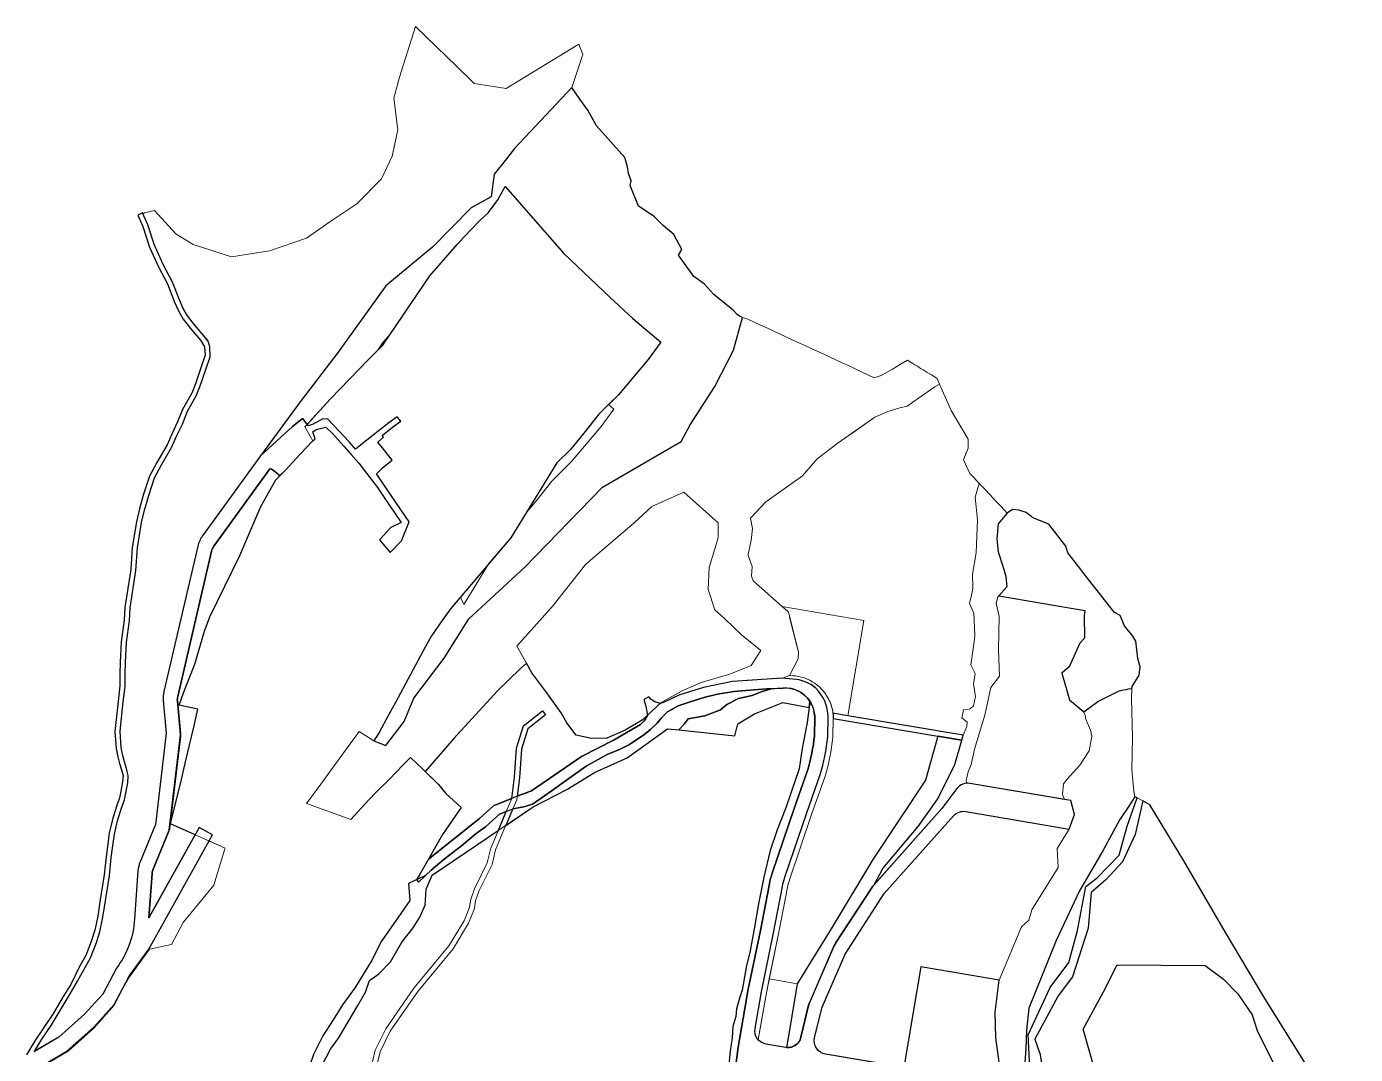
# Model space of a CAD drawing. Header units: metres. Extents: x 459130 to 460115, y 2977178 to 2978387.
# Drawn here: x 459286 to 460079, y 2977774 to 2978387 of the extents above; entities that cross this region are included whole.
import ezdxf

# ---------------------------------------------------------------- set-up
doc = ezdxf.new("R2010")
doc.units = ezdxf.units.M
doc.header["$MEASUREMENT"] = 0
for name, color, linetype, lineweight, true_color in [('CHHUZHING PLOT', 7, 'Continuous', 0, 0xf8f591), ('PROPOSED STREAM', 7, 'Continuous', 0, 0xbee8ff), ('REGISTERED PLOT', 7, 'Continuous', 0, 0xf2eadb), ('RELIGIOUS PRECINCT', 7, 'Continuous', 0, 0xf788b0)]:
    doc.layers.add(name, color=color, linetype=linetype, lineweight=lineweight, true_color=true_color)
for name, color, linetype, lineweight in [('FOOTPATH', 42, 'Continuous', 0), ('FOREST AND STEEP SLOPE', 74, 'Continuous', 0), ('PARKING', 253, 'Continuous', 0), ('ROAD', 7, 'Continuous', 30)]:
    doc.layers.add(name, color=color, linetype=linetype, lineweight=lineweight)
doc.layers.add('OPEN SPACE WITHIN SETTLEMENTS', color=7, linetype='Continuous', true_color=0x94bd10)
doc.layers.add('PROPOSED SERVICES', color=7, linetype='Continuous', true_color=0xc2adcc)

msp = doc.modelspace()

# ---------------------------------------------------------------- linework, layer by layer
at = {"layer": 'CHHUZHING PLOT', "elevation": -10223.16}
msp.add_lwpolyline([(459922.86, 2977766.33), (459916.44, 2977788.62), (459928.64, 2977811.04), (459936.9, 2977826.99), (459989.34, 2977826.75), (460000.39, 2977818.5), (460008.97, 2977809.81), (460017.39, 2977797.21), (460020.35, 2977787.91), (460031.09, 2977766.25)], dxfattribs=at)
at = {"layer": 'FOOTPATH', "elevation": -10223.16}
msp.add_lwpolyline([(459741.25, 2977999.76), (459736.69, 2977998.25), (459736.6, 2977998.25), (459744.14, 2977997.62, -0.147459), (459756.97, 2977992.29, -0.187906), (459764.18, 2977975.18), (459764.02, 2977963.06, -0.049277), (459759.51, 2977940.67), (459751.49, 2977917.81), (459738.42, 2977879.34, 0.034888), (459736.98, 2977873.87), (459731.7, 2977846.1), (459724.39, 2977810.96), (459720.56, 2977789.08, 0.227735), (459722.43, 2977782.41), (459727.34, 2977810.4), (459734.64, 2977845.51), (459739.93, 2977873.31, -0.034888), (459741.26, 2977878.38), (459754.33, 2977916.83), (459762.36, 2977939.74, 0.049679), (459767.02, 2977962.89), (459767.18, 2977975.14, 0.134939), (459764.37, 2977985.91, 0.286263)], format="xyb", close=True, dxfattribs=at)
at = {"layer": 'FOREST AND STEEP SLOPE'}
msp.add_lwpolyline([(459290.14, 2977775.22), (459290.46, 2977775.78), (459294.79, 2977782.68), (459300.22, 2977790.86), (459306.26, 2977800.83), (459311.03, 2977808.79), (459315.91, 2977817.24), (459323.68, 2977831.17), (459327.29, 2977840.4), (459329.31, 2977846.75), (459331.2, 2977855.58), (459332.53, 2977864.18), (459335.03, 2977880.34), (459336.16, 2977891.23), (459338.1, 2977905.17), (459340.12, 2977913.95), (459342.5, 2977921.27), (459344.07, 2977925.66), (459346.02, 2977935.78), (459346.34, 2977939.85), (459345.35, 2977944.28), (459344.11, 2977948.27), (459343.04, 2977952.05), (459342.12, 2977956.92), (459341.46, 2977966.53), (459343.34, 2977984.07), (459344.49, 2977993.34), (459344.45, 2978000.89), (459344.64, 2978007.56), (459345.3, 2978019.8), (459347.01, 2978032.41), (459347.38, 2978040.28), (459350.87, 2978062.55), (459351.86, 2978075.97), (459354.25, 2978091.17), (459356.1, 2978098.58), (459358.52, 2978107.22), (459361.96, 2978117.91), (459366.11, 2978125.52), (459372.21, 2978135.9), (459375.2, 2978142.67), (459378.62, 2978149.94), (459381.71, 2978157.57), (459386.95, 2978166.89), (459389.32, 2978172.74), (459392.68, 2978182.45), (459395.16, 2978190.06), (459395.02, 2978196.24), (459394.03, 2978199.06), (459392.31, 2978201.53), (459385.81, 2978209.13), (459381.59, 2978214.5), (459379.12, 2978219.05), (459376.88, 2978224.06), (459372.66, 2978234.78), (459367.34, 2978244.85), (459361.94, 2978256.81), (459358.09, 2978268.98), (459355.05, 2978275.57), (459355.97, 2978276.02), (459362.05, 2978277.55), (459374.75, 2978263.48), (459385.01, 2978257.22), (459407.99, 2978249.77), (459430.74, 2978253.45), (459452.66, 2978260.92), (459466.61, 2978270.73), (459482.87, 2978281.38), (459497.45, 2978296.32), (459503.99, 2978309.95), (459507.22, 2978325.67), (459504.82, 2978344.62), (459508.27, 2978357.18), (459517.89, 2978387.29), (459536.59, 2978369.16), (459542.07, 2978363.85), (459543.44, 2978362.52), (459550.3, 2978355.88), (459551.67, 2978354.56), (459552.96, 2978353.3), (459571.99, 2978350.25), (459615.44, 2978376.74), (459617.69, 2978370.63), (459611.25, 2978350.91), (459576.95, 2978314.45), (459572.19, 2978308.23), (459564.88, 2978299.09), (459563.05, 2978285.56), (459550.99, 2978278.98), (459527.89, 2978255.5), (459500.1, 2978232.47), (459471.58, 2978192.98), (459449.64, 2978164.09), (459425.34, 2978131.01), (459390.66, 2978083.22, 0.100014), (459387.86, 2978077.09), (459367.61, 2977990.25, 0.08048), (459367.24, 2977984.83), (459369.03, 2977965.45), (459362.57, 2977910.78), (459353.38, 2977888.62, 0.080932), (459352.12, 2977883.3), (459350.08, 2977854.29, -0.145087), (459339.32, 2977825.15), (459331.08, 2977809.49), (459320.22, 2977797.54), (459304.92, 2977783.88), (459290.71, 2977775.57, 0.009911)], format="xyb", close=True, dxfattribs=at)
at = {"layer": 'FOREST AND STEEP SLOPE', "elevation": -20446.32}
msp.add_lwpolyline([(459770.18, 2978138.67), (459776.74, 2978143.25), (459777.28, 2978143.74), (459777.79, 2978143.98), (459792.17, 2978154.02), (459799.9, 2978157.39), (459807.14, 2978159.56), (459811.45, 2978160.59), (459818.22, 2978165.43), (459827.89, 2978172.18), (459830.71, 2978173.88), (459829.27, 2978177.13), (459825.86, 2978179.26), (459823.38, 2978180.8), (459820.9, 2978182.34), (459819.46, 2978183.23), (459818.32, 2978183.94), (459817.18, 2978184.65), (459816.04, 2978185.36), (459814.89, 2978186.08), (459813.75, 2978186.79), (459811.58, 2978188.13), (459807.85, 2978185.85), (459802.63, 2978182.66), (459795.81, 2978178.96), (459791.8, 2978177.66), (459788.02, 2978179.4), (459784.24, 2978181.15), (459780.46, 2978182.89), (459776.69, 2978184.64), (459772.91, 2978186.38), (459769.13, 2978188.13), (459765.35, 2978189.87), (459761.57, 2978191.62), (459754.01, 2978195.11), (459750.23, 2978196.85), (459742.67, 2978200.34), (459738.89, 2978202.08), (459735.11, 2978203.83), (459731.33, 2978205.57), (459727.55, 2978207.32), (459723.77, 2978209.06), (459719.99, 2978210.81), (459716.21, 2978212.55), (459713.16, 2978213.64), (459707.69, 2978194.13), (459696.54, 2978172.39), (459681.77, 2978149.53), (459676.47, 2978139.5), (459629.51, 2978112.33), (459583.04, 2978064.61), (459549.69, 2978033.69), (459534.87, 2978010.16), (459516.74, 2977986.29), (459511.16, 2977972.35), (459500.18, 2977958.05), (459493.02, 2977960.78), (459484.26, 2977966.33), (459481.7, 2977962.88), (459476.12, 2977955.24), (459461.28, 2977934.93), (459452.79, 2977923.33), (459479.24, 2977913.77), (459489.68, 2977925.37), (459494.47, 2977930.4), (459502.29, 2977937.99), (459510.36, 2977946.22), (459514.94, 2977950.89), (459518.96, 2977946.84), (459521.66, 2977944.41), (459523.69, 2977942.45), (459540.82, 2977962.25), (459566.83, 2977990.6), (459580.27, 2978003.75), (459584.11, 2978007.1), (459578.28, 2978017.36), (459600.17, 2978041.82), (459603.69, 2978046.14), (459619.58, 2978066.27), (459648.31, 2978090.93), (459659.01, 2978100.81), (459678, 2978109.24), (459698.66, 2978090.97), (459698.57, 2978082.06), (459693.21, 2978064.29), (459692.57, 2978051.17), (459696.48, 2978039.07), (459702.52, 2978033.58), (459712.55, 2978024.08), (459723.95, 2978014.81), (459718.29, 2978005.87), (459705.45, 2978000.7), (459688.38, 2977995.61), (459677.08, 2977990.74), (459664.47, 2977983.71), (459663.88, 2977983.17), (459665.56, 2977983.55), (459674.98, 2977988.16), (459689.74, 2977992.76), (459707.15, 2977996.24), (459736.69, 2977998.25), (459741.25, 2977999.76), (459746.36, 2978009.88), (459746.47, 2978013.93), (459746.11, 2978015.37), (459745.8, 2978016.59), (459745.67, 2978017.09), (459745.54, 2978017.63), (459741.25, 2978034.71), (459741.2, 2978034.91), (459741.12, 2978035.23), (459740.69, 2978036.94), (459740.49, 2978037.74), (459739.99, 2978038.19), (459736.81, 2978041.02), (459719.55, 2978056.41), (459718.54, 2978059.2), (459718.82, 2978064.94), (459716.41, 2978071.58), (459716.46, 2978072.34), (459718.35, 2978080.46), (459719.02, 2978087.68), (459717.8, 2978093.69), (459726.97, 2978103.49), (459748.84, 2978118.97), (459757.62, 2978129.26)], close=True, dxfattribs=at)
msp.add_lwpolyline([(459865.87, 2978015.25), (459866.4, 2978035.05), (459864.62, 2978043.09), (459865.65, 2978046.79), (459866.24, 2978047.37), (459870.85, 2978052.79), (459870.35, 2978059.09), (459868.33, 2978065.64), (459865.81, 2978073.71), (459865.06, 2978081.52), (459865.81, 2978090.34), (459871.23, 2978096.76), (459867.49, 2978100.72), (459864.23, 2978104.19), (459860.96, 2978107.65), (459857.7, 2978111.11), (459854.44, 2978114.57), (459852.09, 2978106.28), (459853.32, 2978092.78), (459852.57, 2978072.99), (459850.4, 2978060.34), (459850.68, 2978051.97), (459849.93, 2978047.72), (459848.59, 2978042.87), (459851.23, 2978037.02), (459851.92, 2978024.19), (459851.59, 2978021.6), (459851.65, 2978021.59), (459849.53, 2978006.16), (459852.09, 2978001.01), (459851.01, 2977994.9), (459852.16, 2977987.38), (459851.12, 2977981.78), (459849.29, 2977980.18), (459848.36, 2977979.66), (459845.06, 2977979.39), (459844.08, 2977974.52), (459847.17, 2977972.03), (459847.09, 2977969.35), (459844.93, 2977964.15), (459839.85, 2977946.77), (459829.79, 2977926.18), (459817.94, 2977909.66), (459796.89, 2977884.66), (459791.72, 2977874.9), (459832.19, 2977920.35), (459841.14, 2977932.35, -0.214957), (459846.89, 2977935.54), (459846.73, 2977937.1), (459847.8, 2977942.36), (459849.73, 2977946.68), (459851.59, 2977955.88), (459857.89, 2977976.22), (459861.3, 2977992.75), (459866.57, 2977999.35)], format="xyb", close=True, dxfattribs=at)
msp.add_lwpolyline([(459880.95, 2977757.27), (459882.37, 2977777.13), (459882.77, 2977788.08), (459883.99, 2977801.25), (459900.43, 2977841.64), (459914.41, 2977871.22), (459928.4, 2977895.54), (459938.38, 2977913.86), (459943.85, 2977921.76), (459947.35, 2977927.44), (459946.7, 2977930.83), (459945.62, 2977943.48), (459945.94, 2977963.1), (459945.34, 2977986.05), (459945.62, 2977991.86), (459944.61, 2977992), (459938.01, 2977990.6), (459925.21, 2977984.4), (459916.95, 2977978.11), (459917.95, 2977975.42), (459917.97, 2977974.2), (459920.81, 2977967.26), (459921.61, 2977963.55), (459920.16, 2977954.87), (459914.6, 2977946.22), (459906.97, 2977937.86), (459904.68, 2977935.09), (459904.13, 2977928.8), (459905.4, 2977925.89), (459909.24, 2977925.24), (459911.27, 2977916.82), (459908.17, 2977908.18), (459901.06, 2977896.5), (459901.59, 2977885.18), (459885.92, 2977859.91), (459884.16, 2977853.85), (459879.64, 2977849.81), (459866.37, 2977817.89), (459863.96, 2977798.77), (459864.45, 2977783.49), (459868.14, 2977755.95)], dxfattribs=at)
msp.add_lwpolyline([(459293.91, 2977765.73), (459310.39, 2977775.58), (459325.75, 2977789.36), (459337.84, 2977802.93), (459343.35, 2977813.45), (459347.1, 2977819.94), (459359.03, 2977836.44), (459372.16, 2977839.3), (459379.12, 2977852.27), (459397.44, 2977874.57), (459403.91, 2977896.31), (459404.21, 2977896.78), (459394.57, 2977901.09), (459358.53, 2977836.45), (459347.33, 2977820.94, 0.035267), (459346.73, 2977819.98), (459337.95, 2977803.31), (459326.01, 2977790.16), (459309.68, 2977775.59), (459294.7, 2977766.83, 0.079421)], format="xyb", dxfattribs=at)
at = {"layer": 'OPEN SPACE WITHIN SETTLEMENTS'}
for points in [[(459676.96, 2978254.25), (459672.03, 2978263.18), (459665.71, 2978268.47), (459663.32, 2978270.85), (459660.47, 2978273.71), (459656.75, 2978276.19), (459650.93, 2978280.07), (459646.02, 2978292.43), (459646.67, 2978295.22), (459645.01, 2978299.52), (459644.39, 2978303.53), (459642.77, 2978309.09), (459625.9, 2978327.99), (459620.69, 2978337.35), (459615.92, 2978343.85), (459611.25, 2978350.91), (459576.95, 2978314.45), (459572.19, 2978308.23), (459564.88, 2978299.09), (459563.05, 2978285.56), (459550.99, 2978278.98), (459527.89, 2978255.5), (459500.1, 2978232.47), (459471.58, 2978192.98), (459449.64, 2978164.09), (459425.34, 2978131.01), (459444.38, 2978148.45), (459450.26, 2978153.33), (459453.15, 2978149.79), (459467.04, 2978165.08), (459478.35, 2978176.85), (459489.62, 2978188.37), (459498.24, 2978197.01), (459526.42, 2978238.5), (459542.64, 2978257.21), (459546.79, 2978261.51), (459556.26, 2978271.47), (459561.52, 2978276.18), (459566.94, 2978283.8), (459571.39, 2978291.73), (459606.42, 2978251.86), (459633.98, 2978225.51), (459647.54, 2978212.99), (459664.33, 2978198.81), (459656.67, 2978188.41), (459639.01, 2978167.4), (459627.28, 2978155.81), (459618.33, 2978144.49), (459610.31, 2978134.82), (459602.17, 2978126.82), (459574.76, 2978082.03), (459557.84, 2978062.11), (459538.72, 2978039.59), (459533.15, 2978031.95), (459527.34, 2978023.56), (459523.66, 2978016.67), (459516.5, 2978003.44), (459511.82, 2977994.82), (459505.83, 2977983.81), (459501.95, 2977976.52), (459496.16, 2977965.83), (459493.02, 2977960.78), (459500.18, 2977958.05), (459511.16, 2977972.35), (459516.74, 2977986.29), (459534.87, 2978010.16), (459549.69, 2978033.69), (459583.04, 2978064.61), (459629.51, 2978112.33), (459676.47, 2978139.5), (459681.77, 2978149.53), (459696.54, 2978172.39), (459707.69, 2978194.13), (459713.16, 2978213.64), (459711.31, 2978214.3), (459709.9, 2978215.47), (459707.38, 2978218.1), (459702.48, 2978221.96), (459695.79, 2978227.43), (459690.37, 2978233.45), (459683.97, 2978238.08), (459674.78, 2978250.88)], [(459699.92, 2977979.43), (459703.75, 2977982.47), (459710.75, 2977986.17), (459718.8, 2977987.88), (459724.21, 2977989.99), (459729.63, 2977991.71), (459730.08, 2977991.94), (459727.55, 2977991.8), (459715.11, 2977990.86), (459707.84, 2977990.29), (459698.2, 2977988.6), (459690.86, 2977986.95), (459681.3, 2977983.99), (459674.75, 2977981.64), (459668.32, 2977978.1), (459664.58, 2977974.44), (459662.16, 2977971.32), (459658.23, 2977967.6), (459654.03, 2977964.28), (459646.38, 2977959.31), (459645.58, 2977958.7), (459640.09, 2977955.89), (459632.37, 2977952.6), (459619.68, 2977945.66), (459609.45, 2977938.32), (459597.53, 2977929.79), (459587.74, 2977923.05), (459582.44, 2977921.36), (459576.01, 2977920.16), (459575.98, 2977920.15), (459574.83, 2977917.44), (459571.82, 2977910.35), (459588.19, 2977921.41), (459608.28, 2977931.74), (459624.73, 2977941.98), (459644.14, 2977950.64), (459668.32, 2977968.03), (459675.04, 2977967.33), (459678.26, 2977970.72), (459680.64, 2977973.89), (459690.67, 2977975.73)]]:
    msp.add_lwpolyline(points, close=True, dxfattribs=at)
at = {"layer": 'OPEN SPACE WITHIN SETTLEMENTS', "elevation": -20446.32}
for points in [[(459360.54, 2977881.7), (459358.68, 2977855.2), (459386.32, 2977904.77), (459371.57, 2977911.36), (459374.39, 2977922.58), (459377.62, 2977935.98), (459380.55, 2977948.19), (459382.92, 2977958.22), (459385.46, 2977968.97), (459387.9, 2977979.66), (459376.77, 2977982.19), (459379.24, 2977989.53), (459386.06, 2978006.58), (459391.76, 2978026.24), (459395.01, 2978034.78), (459412.95, 2978071.44), (459425.42, 2978100.78), (459434.42, 2978116.66), (459436.73, 2978119), (459433.93, 2978121.54), (459431.87, 2978123.12), (459430.9, 2978123.14), (459397.39, 2978076.96, 0.100014), (459396.07, 2978074.07), (459375.82, 2977987.23, 0.08048), (459375.65, 2977984.68), (459377.45, 2977965.2, -0.052515), (459377.43, 2977963.52), (459371.28, 2977911.49), (459370.94, 2977908.62, -0.069004), (459370.38, 2977906.49), (459361.14, 2977884.2, 0.080933)], [(459576.99, 2977939.07), (459578.2, 2977956.41), (459582.35, 2977969.86), (459593.63, 2977978.75), (459595.49, 2977976.39), (459584.94, 2977968.09), (459581.17, 2977955.86), (459579.98, 2977938.77), (459578.57, 2977927.7), (459587.15, 2977931.04), (459616.93, 2977951.45), (459636.46, 2977961.4), (459652.21, 2977970.63), (459653.62, 2977971.88, 0.097684), (459656.29, 2977976.04), (459656.27, 2977976.13), (459653.15, 2977973.23), (459643.13, 2977967.17), (459632.14, 2977962.48), (459622.85, 2977962.26), (459613.69, 2977964.21), (459608.25, 2977971.54), (459604.73, 2977977.51), (459596.32, 2977989.54), (459587.37, 2978001.37), (459584.11, 2978007.1), (459580.27, 2978003.75), (459566.83, 2977990.6), (459540.82, 2977962.25), (459523.69, 2977942.45), (459531.64, 2977934.76), (459535.94, 2977929.3), (459545.13, 2977921.04), (459533.97, 2977905), (459525.53, 2977890.2), (459556.03, 2977914.47), (459564.31, 2977921.92), (459575.38, 2977926.4)], [(459817.94, 2977909.66), (459829.79, 2977926.18), (459839.85, 2977946.77), (459844.09, 2977961.25), (459829.71, 2977963.68), (459822.35, 2977937.34), (459790.99, 2977889.88), (459766.69, 2977849.49), (459745.83, 2977815.73), (459741.55, 2977790.46), (459741.55, 2977790.46), (459739.4, 2977777.74, 0.37616), (459748.01, 2977783.84), (459752.59, 2977802.99, -0.042979), (459753.02, 2977804.29), (459767.39, 2977837.67, -0.043426), (459768.71, 2977840.11), (459790.28, 2977873.03, -0.036845), (459791.72, 2977874.9), (459796.89, 2977884.66)]]:
    msp.add_lwpolyline(points, format="xyb", close=True, dxfattribs=at)
for points in [[(459948.05, 2978020.27), (459946.15, 2978023.38), (459941.1, 2978029.55), (459938.52, 2978035.67), (459935.24, 2978037.4), (459919.79, 2978057.2), (459911.81, 2978067.41), (459907.35, 2978073.13), (459906.24, 2978077.14), (459895.99, 2978090.27), (459886.36, 2978094.02), (459882.4, 2978097.11), (459878.13, 2978098.5), (459874.23, 2978098.91), (459871.23, 2978096.76), (459865.81, 2978090.34), (459865.06, 2978081.52), (459865.81, 2978073.71), (459868.33, 2978065.64), (459870.35, 2978059.09), (459870.85, 2978052.79), (459866.24, 2978047.37), (459917.47, 2978038.7), (459917.07, 2978035.53), (459917.32, 2978022.09), (459914.61, 2978019.09), (459908.22, 2978004.94), (459903.68, 2978001.27), (459908.4, 2977985.34), (459916.95, 2977978.11), (459925.21, 2977984.4), (459938.01, 2977990.6), (459944.61, 2977992), (459945.62, 2977991.86), (459945.69, 2977993.31), (459949.88, 2978000.04), (459950.5, 2978004.97), (459949.14, 2978010.08)], [(459863.96, 2977798.77), (459866.37, 2977817.89), (459819.6, 2977825.81), (459809.46, 2977765.87), (459868.14, 2977755.95), (459864.45, 2977783.49)]]:
    msp.add_lwpolyline(points, close=True, dxfattribs=at)
msp.add_lwpolyline([(459707.32, 2977753.17), (459710.48, 2977777.95), (459716.54, 2977812.47), (459723.85, 2977847.66), (459729.12, 2977875.36, -0.034888), (459730.85, 2977881.91), (459743.93, 2977920.42), (459751.9, 2977943.17, 0.04887), (459756.06, 2977963.84), (459756.19, 2977975.06, 0.14157), (459753.33, 2977984.41), (459752.86, 2977980.69), (459751.74, 2977971.72), (459748.64, 2977956.32), (459746.91, 2977944.19), (459739.05, 2977920.91), (459733.82, 2977907.68), (459729.56, 2977895.3), (459725.77, 2977879.46), (459722.61, 2977863.46), (459720.22, 2977849.58), (459717.52, 2977834.48), (459715.48, 2977826.77), (459712.91, 2977812), (459711.42, 2977807.77), (459709.6, 2977800.85), (459709.2, 2977796.26), (459707.39, 2977790.21), (459706.84, 2977783.44), (459705.64, 2977775.61), (459704.65, 2977765.81)], format="xyb", dxfattribs=at)
at = {"layer": 'OPEN SPACE WITHIN SETTLEMENTS'}
msp.add_lwpolyline([(459775.95, 2977975.82), (459767.1, 2977977.32, -0.025923), (459767.18, 2977975.14), (459767.17, 2977974.26), (459829.71, 2977963.68), (459844.09, 2977961.25), (459844.93, 2977964.15)], format="xyb", close=True, dxfattribs=at)
at = {"layer": 'OPEN SPACE WITHIN SETTLEMENTS', "elevation": -20446.32}
for points in [[(459887.22, 2977714), (459883.71, 2977785.23), (459896.85, 2977813.62), (459907.86, 2977828.57), (459913.13, 2977847.49), (459918.01, 2977873.89), (459924.83, 2977879.05), (459938.03, 2977892.58), (459942.74, 2977909.82), (459948.72, 2977926.7), (459947.35, 2977927.44), (459943.85, 2977921.76), (459938.38, 2977913.86), (459928.4, 2977895.54), (459914.41, 2977871.22), (459900.43, 2977841.64), (459883.99, 2977801.25), (459882.77, 2977788.08), (459882.37, 2977777.13), (459880.95, 2977757.27)], [(460079.09, 2977720.15), (460024.38, 2977807.94), (460001.23, 2977846.7), (459976.62, 2977889.13), (459956.35, 2977922.6), (459952.05, 2977924.91), (459947.53, 2977904.89), (459939.92, 2977888.66), (459930.05, 2977877.8), (459921.2, 2977870.22), (459919.48, 2977849.05), (459910.21, 2977819.84), (459901.56, 2977808.56), (459887.67, 2977782.67), (459890.9, 2977773.62), (459893.99, 2977752.26)], [(459922.86, 2977766.33), (459916.44, 2977788.62), (459928.64, 2977811.04), (459936.9, 2977826.99), (459989.34, 2977826.75), (460000.39, 2977818.5), (460008.97, 2977809.81), (460017.39, 2977797.21), (460020.35, 2977787.91), (460031.09, 2977766.25)]]:
    msp.add_lwpolyline(points, dxfattribs=at)
at = {"layer": 'OPEN SPACE WITHIN SETTLEMENTS'}
msp.add_lwpolyline([(459459.35, 2977761.76), (459467.06, 2977776.64), (459471.77, 2977783.27), (459483.31, 2977802.78), (459487.95, 2977810.68), (459490.35, 2977817.72), (459496.02, 2977821.67), (459502.89, 2977828.89), (459509.76, 2977840.57), (459516.49, 2977849.21), (459520.44, 2977855.57), (459523.53, 2977862.78), (459524.22, 2977872.23), (459527.78, 2977880.6), (459567.26, 2977907.27), (459567.9, 2977908.79), (459572.07, 2977918.61), (459567.93, 2977916.99), (459559.7, 2977909.54), (459554.11, 2977905.41), (459545.32, 2977898.06), (459535.03, 2977890.08), (459527.22, 2977883.57), (459523.8, 2977880.39), (459513.61, 2977875.66), (459514.47, 2977865.42), (459508.98, 2977857.69), (459497.59, 2977841.31), (459491.54, 2977829.4), (459481.78, 2977813.56), (459474.18, 2977803.24), (459468.67, 2977794.29), (459462.59, 2977784.68), (459456.89, 2977773.63), (459452.46, 2977760.71)], dxfattribs=at)
at = {"layer": 'PARKING', "elevation": -10223.16}
msp.add_lwpolyline([(459785.58, 2978032.77), (459736.81, 2978041.02), (459740.49, 2978037.74), (459746.47, 2978013.93), (459746.36, 2978009.88), (459741.25, 2977999.76, -0.286263), (459764.37, 2977985.91, -0.108636), (459767.1, 2977977.32), (459775.95, 2977975.82)], format="xyb", close=True, dxfattribs=at)
at = {"layer": 'PROPOSED SERVICES', "elevation": -10223.16}
msp.add_lwpolyline([(459720.17, 2977977.02), (459737.09, 2977983.77), (459752.86, 2977980.69), (459753.33, 2977984.41, 0.271312), (459737.41, 2977992.35), (459730.08, 2977991.94), (459729.63, 2977991.71), (459724.21, 2977989.99), (459718.8, 2977987.88), (459710.75, 2977986.17), (459703.75, 2977982.47), (459699.92, 2977979.43), (459690.67, 2977975.73), (459680.64, 2977973.89), (459678.26, 2977970.72), (459675.04, 2977967.33), (459708.43, 2977963.83), (459710.23, 2977971)], format="xyb", close=True, dxfattribs=at)
at = {"layer": 'PROPOSED STREAM'}
for points in [[(459493.58, 2977761.92), (459496.67, 2977775.13), (459502.67, 2977787.41), (459519.23, 2977811.25), (459540.23, 2977836.68), (459549.57, 2977851.96), (459553.06, 2977860.68), (459553.75, 2977865.31), (459555.93, 2977871.37), (459563.52, 2977886.93), (459565.65, 2977895.79), (459570.67, 2977907.62), (459574.83, 2977917.44), (459578.3, 2977925.61), (459579.98, 2977938.77), (459581.17, 2977955.86), (459584.94, 2977968.09), (459595.49, 2977976.39), (459593.63, 2977978.75), (459582.35, 2977969.86), (459578.2, 2977956.41), (459576.99, 2977939.07), (459575.38, 2977926.4), (459572.07, 2977918.61), (459567.9, 2977908.79), (459562.8, 2977896.73), (459560.68, 2977887.95), (459553.16, 2977872.54), (459550.83, 2977866.05), (459550.15, 2977861.47), (459546.88, 2977853.31), (459537.78, 2977838.43), (459516.84, 2977813.06), (459500.07, 2977788.93), (459493.83, 2977776.14), (459490.61, 2977762.42)], [(459893.99, 2977752.26), (459890.9, 2977773.62), (459887.67, 2977782.67), (459901.56, 2977808.56), (459910.21, 2977819.84), (459919.48, 2977849.05), (459921.2, 2977870.22), (459930.05, 2977877.8), (459939.92, 2977888.66), (459947.53, 2977904.89), (459952.05, 2977924.91), (459948.72, 2977926.7), (459942.74, 2977909.82), (459938.03, 2977892.58), (459924.83, 2977879.05), (459918.01, 2977873.89), (459913.13, 2977847.49), (459907.86, 2977828.57), (459896.85, 2977813.62), (459883.71, 2977785.23), (459887.22, 2977714)]]:
    msp.add_lwpolyline(points, dxfattribs=at)
at = {"layer": 'REGISTERED PLOT', "elevation": -10223.16}
for points in [[(459452.46, 2977760.71), (459456.89, 2977773.63), (459462.59, 2977784.68), (459468.67, 2977794.29), (459474.18, 2977803.24), (459481.78, 2977813.56), (459491.54, 2977829.4), (459497.59, 2977841.31), (459508.98, 2977857.69), (459514.47, 2977865.42), (459513.61, 2977875.66), (459518.36, 2977877.87), (459520.18, 2977880.83), (459533.97, 2977905), (459545.13, 2977921.04), (459535.94, 2977929.3), (459531.64, 2977934.76), (459521.66, 2977944.41), (459518.96, 2977946.84), (459514.94, 2977950.89), (459510.36, 2977946.22), (459502.29, 2977937.99), (459494.47, 2977930.4), (459489.68, 2977925.37), (459479.24, 2977913.77), (459452.79, 2977923.33), (459461.28, 2977934.93), (459476.12, 2977955.24), (459481.7, 2977962.88), (459484.26, 2977966.33), (459493.02, 2977960.78), (459496.16, 2977965.83), (459501.95, 2977976.52), (459505.83, 2977983.81), (459511.82, 2977994.82), (459516.5, 2978003.44), (459523.66, 2978016.67), (459527.34, 2978023.56), (459533.15, 2978031.95), (459538.72, 2978039.59), (459544.62, 2978046.54), (459546.71, 2978042.16), (459561.68, 2978066.64), (459574.76, 2978082.03), (459583.84, 2978096.87), (459590.28, 2978104.62), (459599.23, 2978115.94), (459610.96, 2978127.53), (459628.62, 2978148.54), (459636.28, 2978158.94), (459633.14, 2978161.6), (459639.01, 2978167.4), (459656.67, 2978188.41), (459664.33, 2978198.81), (459647.54, 2978212.99), (459633.98, 2978225.51), (459606.42, 2978251.86), (459571.39, 2978291.73), (459566.94, 2978283.8), (459561.52, 2978276.18), (459556.26, 2978271.47), (459546.79, 2978261.51), (459542.64, 2978257.21), (459526.42, 2978238.5), (459502.89, 2978203.85), (459498.36, 2978198.63), (459495.18, 2978193.94), (459489.62, 2978188.37), (459478.35, 2978176.85), (459467.04, 2978165.08), (459451.77, 2978148.27), (459456.44, 2978139.93), (459448.7, 2978131.74), (459440.18, 2978122.51), (459434.42, 2978116.66), (459425.42, 2978100.78), (459412.95, 2978071.44), (459395.01, 2978034.78), (459391.76, 2978026.24), (459386.06, 2978006.58), (459379.24, 2977989.53), (459376.77, 2977982.19), (459387.9, 2977979.66), (459385.46, 2977968.97), (459382.92, 2977958.22), (459380.55, 2977948.19), (459377.62, 2977935.98), (459374.39, 2977922.58), (459371.57, 2977911.36), (459404.21, 2977896.78), (459403.91, 2977896.31), (459397.44, 2977874.57), (459379.12, 2977852.27), (459372.16, 2977839.3), (459359.03, 2977836.44), (459347.1, 2977819.94), (459343.35, 2977813.45), (459337.84, 2977802.93), (459325.75, 2977789.36), (459310.39, 2977775.58), (459293.91, 2977765.73)], [(459704.65, 2977765.81), (459705.64, 2977775.61), (459706.84, 2977783.44), (459707.39, 2977790.21), (459709.2, 2977796.26), (459709.6, 2977800.85), (459711.42, 2977807.77), (459712.91, 2977812), (459715.48, 2977826.77), (459717.52, 2977834.48), (459720.22, 2977849.58), (459722.61, 2977863.46), (459725.77, 2977879.46), (459729.56, 2977895.3), (459733.82, 2977907.68), (459739.05, 2977920.91), (459746.91, 2977944.19), (459748.64, 2977956.32), (459751.74, 2977971.72), (459752.86, 2977980.69), (459737.09, 2977983.77), (459720.17, 2977977.02), (459710.23, 2977971), (459708.43, 2977963.83), (459668.32, 2977968.03), (459644.14, 2977950.64), (459624.73, 2977941.98), (459608.28, 2977931.74), (459588.19, 2977921.41), (459527.78, 2977880.6), (459524.22, 2977872.23), (459523.53, 2977862.78), (459520.44, 2977855.57), (459516.49, 2977849.21), (459509.76, 2977840.57), (459502.89, 2977828.89), (459496.02, 2977821.67), (459490.35, 2977817.72), (459487.95, 2977810.68), (459483.31, 2977802.78), (459471.77, 2977783.27), (459467.06, 2977776.64), (459459.35, 2977761.76)]]:
    msp.add_lwpolyline(points, dxfattribs=at)
for points in [[(459851.59, 2978021.6), (459851.92, 2978024.19), (459851.23, 2978037.02), (459848.59, 2978042.87), (459849.93, 2978047.72), (459850.68, 2978051.97), (459850.4, 2978060.34), (459852.57, 2978072.99), (459853.32, 2978092.78), (459852.09, 2978106.28), (459854.44, 2978114.57), (459851.17, 2978118.03), (459848.82, 2978120.53), (459845.06, 2978128.67), (459847.92, 2978135.5), (459847.81, 2978140.86), (459837.73, 2978158.01), (459830.71, 2978173.88), (459827.89, 2978172.18), (459818.22, 2978165.43), (459811.45, 2978160.59), (459807.14, 2978159.56), (459799.9, 2978157.39), (459792.17, 2978154.02), (459770.18, 2978138.67), (459757.62, 2978129.26), (459748.84, 2978118.97), (459726.97, 2978103.49), (459717.8, 2978093.69), (459719.02, 2978087.68), (459718.35, 2978080.46), (459716.46, 2978072.34), (459716.41, 2978071.58), (459718.82, 2978064.94), (459718.54, 2978059.2), (459719.55, 2978056.41), (459736.81, 2978041.02), (459785.58, 2978032.77), (459775.95, 2977975.82), (459844.93, 2977964.15), (459847.09, 2977969.35), (459847.17, 2977972.03), (459844.08, 2977974.52), (459845.06, 2977979.39), (459848.36, 2977979.66), (459849.29, 2977980.18), (459851.12, 2977981.78), (459852.16, 2977987.38), (459851.01, 2977994.9), (459852.09, 2978001.01), (459849.53, 2978006.16), (459851.65, 2978021.59)], [(459613.69, 2977964.21), (459608.25, 2977971.54), (459604.73, 2977977.51), (459596.32, 2977989.54), (459587.37, 2978001.37), (459578.28, 2978017.36), (459600.17, 2978041.82), (459603.69, 2978046.14), (459619.58, 2978066.27), (459648.31, 2978090.93), (459659.01, 2978100.81), (459678, 2978109.24), (459698.66, 2978090.97), (459698.57, 2978082.06), (459693.21, 2978064.29), (459692.57, 2978051.17), (459696.48, 2978039.07), (459702.52, 2978033.58), (459712.55, 2978024.08), (459723.95, 2978014.81), (459718.29, 2978005.87), (459705.45, 2978000.7), (459688.38, 2977995.61), (459677.08, 2977990.74), (459664.47, 2977983.71), (459653.15, 2977973.23), (459643.13, 2977967.17), (459632.14, 2977962.48), (459622.85, 2977962.26)]]:
    msp.add_lwpolyline(points, close=True, dxfattribs=at)
for points in [[(459914.61, 2978019.09), (459917.32, 2978022.09), (459917.07, 2978035.53), (459917.47, 2978038.7), (459866.24, 2978047.37), (459865.65, 2978046.79), (459864.62, 2978043.09), (459866.4, 2978035.05), (459865.87, 2978015.25), (459866.57, 2977999.35), (459861.3, 2977992.75), (459857.89, 2977976.22), (459851.59, 2977955.88), (459849.73, 2977946.68), (459847.8, 2977942.36), (459846.73, 2977937.1), (459846.89, 2977935.54, -0.062708), (459848.89, 2977935.45), (459905.4, 2977925.89), (459904.13, 2977928.8), (459904.68, 2977935.09), (459906.97, 2977937.86), (459914.6, 2977946.22), (459920.16, 2977954.87), (459921.61, 2977963.55), (459920.81, 2977967.26), (459917.97, 2977974.2), (459917.95, 2977975.42), (459916.95, 2977978.11), (459908.4, 2977985.34), (459903.68, 2978001.27), (459908.22, 2978004.94)], [(459884.16, 2977853.85), (459885.92, 2977859.91), (459901.59, 2977885.18), (459901.06, 2977896.5), (459908.17, 2977908.18), (459846.39, 2977918.63, 0.258232), (459839.09, 2977916.06), (459797.69, 2977869.58), (459774.3, 2977833.47), (459760.64, 2977801.76, 0.042979), (459760.21, 2977800.45), (459756.16, 2977783.55, 0.434048), (459762.61, 2977773.8), (459809.46, 2977765.87), (459819.6, 2977825.81), (459866.37, 2977817.89), (459879.64, 2977849.81)], [(459741.55, 2977790.46), (459745.83, 2977815.73), (459729.09, 2977818.81), (459727.34, 2977810.4), (459726.57, 2977805.99), (459724.36, 2977793.37), (459722.43, 2977782.41, 0.171942), (459727.1, 2977779.81), (459738.89, 2977777.81, 0.016106), (459739.4, 2977777.74), (459741.55, 2977790.46)]]:
    msp.add_lwpolyline(points, format="xyb", close=True, dxfattribs=at)
at = {"layer": 'RELIGIOUS PRECINCT', "elevation": -10223.16}
msp.add_lwpolyline([(459829.71, 2977963.68), (459767.17, 2977974.26), (459767.02, 2977962.89, -0.049679), (459762.36, 2977939.74), (459754.33, 2977916.83), (459741.26, 2977878.38, 0.034888), (459739.93, 2977873.31), (459734.64, 2977845.51), (459729.09, 2977818.81), (459745.83, 2977815.73), (459766.69, 2977849.49), (459790.99, 2977889.88), (459822.35, 2977937.34)], format="xyb", close=True, dxfattribs=at)
at = {"layer": 'ROAD'}
for points in [[(459294.7, 2977766.83), (459309.68, 2977775.59), (459326.01, 2977790.16), (459337.95, 2977803.31), (459346.73, 2977819.98, -0.035267), (459347.33, 2977820.94), (459358.53, 2977836.45), (459396.55, 2977904.65), (459388.69, 2977909.04), (459358.68, 2977855.2), (459360.54, 2977881.7, -0.080933), (459361.14, 2977884.2), (459370.81, 2977907.51), (459377.53, 2977964.36), (459375.65, 2977984.68, -0.08048), (459375.82, 2977987.23), (459396.07, 2978074.07, -0.100014), (459397.39, 2978076.96), (459430.9, 2978123.14), (459431.87, 2978123.12), (459433.93, 2978121.54), (459436.72, 2978119), (459440.18, 2978122.51), (459448.7, 2978131.74), (459456.44, 2978139.93), (459457.9, 2978141.08), (459456.43, 2978145.26), (459458.42, 2978146.64), (459464.37, 2978148.01), (459468.5, 2978144.19), (459475.1, 2978136.75), (459479.39, 2978131.86), (459484, 2978126.65), (459495.14, 2978112.06), (459499.2, 2978106.05), (459509.32, 2978091.26), (459503.17, 2978088.23), (459496.37, 2978080.8), (459502.66, 2978073.18), (459509.56, 2978080.28), (459514.04, 2978091.61), (459506.36, 2978102.93), (459494.54, 2978120.33), (459498.09, 2978123.82), (459503.86, 2978128.47), (459498.05, 2978135.83), (459495.32, 2978139.18), (459498.73, 2978142.14), (459497.99, 2978143.1), (459504.05, 2978148.11), (459509, 2978151.7), (459506.91, 2978154.25), (459501.92, 2978150.71), (459495.4, 2978145.56), (459488.71, 2978140.3), (459481.95, 2978135), (459478.22, 2978139.41), (459472.12, 2978145.98), (459465.41, 2978152.88), (459462.41, 2978152.99), (459456.8, 2978149.99), (459453.89, 2978148.89), (459450.26, 2978153.33), (459444.38, 2978148.45), (459425.34, 2978131.01), (459390.66, 2978083.22, 0.100014), (459387.86, 2978077.09), (459367.61, 2977990.25, 0.08048), (459367.24, 2977984.83), (459369.03, 2977965.45), (459362.57, 2977910.78), (459353.38, 2977888.62, 0.080933), (459352.12, 2977883.3), (459350.08, 2977854.29, -0.145087), (459339.32, 2977825.15), (459331.08, 2977809.49), (459320.22, 2977797.54), (459304.92, 2977783.88), (459290.15, 2977775.25), (459290.46, 2977775.78), (459294.79, 2977782.68), (459300.22, 2977790.86), (459306.26, 2977800.83), (459311.03, 2977808.79), (459315.91, 2977817.24), (459323.68, 2977831.17), (459327.29, 2977840.4), (459329.31, 2977846.75), (459331.2, 2977855.58), (459332.53, 2977864.18), (459335.03, 2977880.34), (459336.16, 2977891.23), (459338.1, 2977905.17), (459340.12, 2977913.95), (459342.5, 2977921.27), (459344.07, 2977925.66), (459346.02, 2977935.78), (459346.34, 2977939.85), (459345.35, 2977944.28), (459344.11, 2977948.27), (459343.04, 2977952.05), (459342.12, 2977956.92), (459341.46, 2977966.53), (459343.34, 2977984.07), (459344.49, 2977993.34), (459344.45, 2978000.89), (459344.64, 2978007.56), (459345.3, 2978019.8), (459347.01, 2978032.41), (459347.38, 2978040.28), (459350.87, 2978062.55), (459351.86, 2978075.97), (459354.25, 2978091.17), (459356.1, 2978098.58), (459358.52, 2978107.22), (459361.96, 2978117.91), (459366.11, 2978125.52), (459372.21, 2978135.9), (459375.2, 2978142.67), (459378.62, 2978149.94), (459381.71, 2978157.57), (459386.95, 2978166.89), (459389.32, 2978172.74), (459392.68, 2978182.45), (459395.16, 2978190.06), (459395.02, 2978196.24), (459393.75, 2978199.85), (459385.81, 2978209.13), (459381.59, 2978214.5), (459379.12, 2978219.05), (459376.88, 2978224.06), (459372.66, 2978234.78), (459367.34, 2978244.85), (459361.94, 2978256.81), (459358.09, 2978268.98), (459354.85, 2978276), (459351.95, 2978274.66), (459355.04, 2978268.01), (459359.03, 2978255.5), (459364.51, 2978243.36), (459369.68, 2978233.6), (459373.95, 2978222.75), (459376.3, 2978217.52), (459379.07, 2978212.52), (459383.38, 2978207.05), (459389.46, 2978200.07), (459391.9, 2978196.17), (459392.17, 2978191.03), (459389.7, 2978183.48), (459386.4, 2978173.92), (459384.2, 2978168.43), (459378.79, 2978158.75), (459375.77, 2978151.29), (459372.32, 2978143.94), (459369.5, 2978137.5), (459363.35, 2978127.03), (459358.97, 2978118.87), (459355.48, 2978108.07), (459353.05, 2978099.34), (459351.14, 2978091.66), (459348.72, 2978076.2), (459347.76, 2978063.04), (459344.23, 2978040.43), (459343.89, 2978032.83), (459342.15, 2978019.97), (459341.49, 2978007.65), (459341.3, 2978000.87), (459341.36, 2977993.73), (459340.21, 2977984.41), (459338.32, 2977966.31), (459339.02, 2977956.34), (459340.01, 2977951.19), (459341.1, 2977947.34), (459342.28, 2977943.6), (459343.2, 2977940.1), (459342.93, 2977936.35), (459341.73, 2977929.86), (459341.11, 2977926.72), (459339.51, 2977922.24), (459337.05, 2977914.65), (459334.98, 2977905.6), (459333.03, 2977891.55), (459331.92, 2977880.82), (459329.42, 2977864.67), (459328.12, 2977856.24), (459326.31, 2977847.71), (459324.35, 2977841.55), (459320.93, 2977832.7), (459317.04, 2977825.76), (459312.01, 2977815.3), (459307.41, 2977808.13), (459301.58, 2977798.29), (459295.04, 2977788.52), (459290.44, 2977781.66), (459285.6, 2977773.4)], [(459868.14, 2977755.95), (459762.61, 2977773.8, -0.434045), (459756.16, 2977783.55), (459760.21, 2977800.45, -0.042979), (459760.64, 2977801.76), (459774.3, 2977833.47), (459797.69, 2977869.58), (459839.09, 2977916.06, -0.258232), (459846.39, 2977918.63), (459908.17, 2977908.18), (459911.27, 2977916.82), (459909.24, 2977925.24), (459848.89, 2977935.45, 0.281459), (459841.14, 2977932.35), (459832.19, 2977920.35), (459790.93, 2977874.02), (459768.71, 2977840.11, 0.043426), (459767.39, 2977837.67), (459752.75, 2977803.66), (459748.01, 2977783.84, -0.394657), (459738.89, 2977777.81), (459727.1, 2977779.81, -0.415965), (459720.56, 2977789.08), (459724.39, 2977810.96), (459731.7, 2977846.1), (459736.98, 2977873.87, -0.034888), (459738.42, 2977879.34), (459751.49, 2977917.81), (459759.51, 2977940.67, 0.049277), (459764.02, 2977963.06), (459764.18, 2977975.18, 0.187906), (459756.97, 2977992.29, 0.157039), (459743.24, 2977997.7), (459736.6, 2977998.25), (459707.15, 2977996.24), (459689.74, 2977992.76), (459674.98, 2977988.16), (459665.56, 2977983.55), (459663.88, 2977983.17), (459660.69, 2977984.07), (459658.6, 2977985.5), (459657.22, 2977987.13), (459654.18, 2977985.46), (459655.35, 2977981.57), (459656.29, 2977976.04, -0.097684), (459653.62, 2977971.88), (459652.21, 2977970.63), (459636.46, 2977961.4), (459616.93, 2977951.45), (459587.15, 2977931.04), (459578.63, 2977927.72), (459564.31, 2977921.92), (459556.03, 2977914.47), (459525.53, 2977890.2), (459520.18, 2977880.83), (459518.36, 2977877.87), (459519.56, 2977876.45), (459527.22, 2977883.57), (459535.03, 2977890.08), (459545.32, 2977898.06), (459554.11, 2977905.41), (459559.7, 2977909.54), (459567.93, 2977916.99), (459576.01, 2977920.16), (459582.44, 2977921.36), (459587.74, 2977923.05), (459597.53, 2977929.79), (459609.45, 2977938.32), (459619.68, 2977945.66), (459632.37, 2977952.6), (459640.09, 2977955.89), (459645.58, 2977958.7), (459646.38, 2977959.31), (459654.03, 2977964.28), (459658.23, 2977967.6), (459662.16, 2977971.32), (459664.58, 2977974.44), (459668.32, 2977978.1), (459674.75, 2977981.64), (459681.3, 2977983.99), (459690.86, 2977986.95), (459698.2, 2977988.6), (459707.84, 2977990.29), (459715.11, 2977990.86), (459727.55, 2977991.8), (459737.41, 2977992.35, -0.429374), (459756.19, 2977975.06), (459756.06, 2977963.84, -0.04887), (459751.9, 2977943.17), (459743.93, 2977920.42), (459730.85, 2977881.91, 0.034888), (459729.12, 2977875.36), (459723.85, 2977847.66), (459716.54, 2977812.47), (459710.48, 2977777.95), (459707.32, 2977753.17)]]:
    msp.add_lwpolyline(points, format="xyb", dxfattribs=at)

doc.saveas('drawing.dxf')
